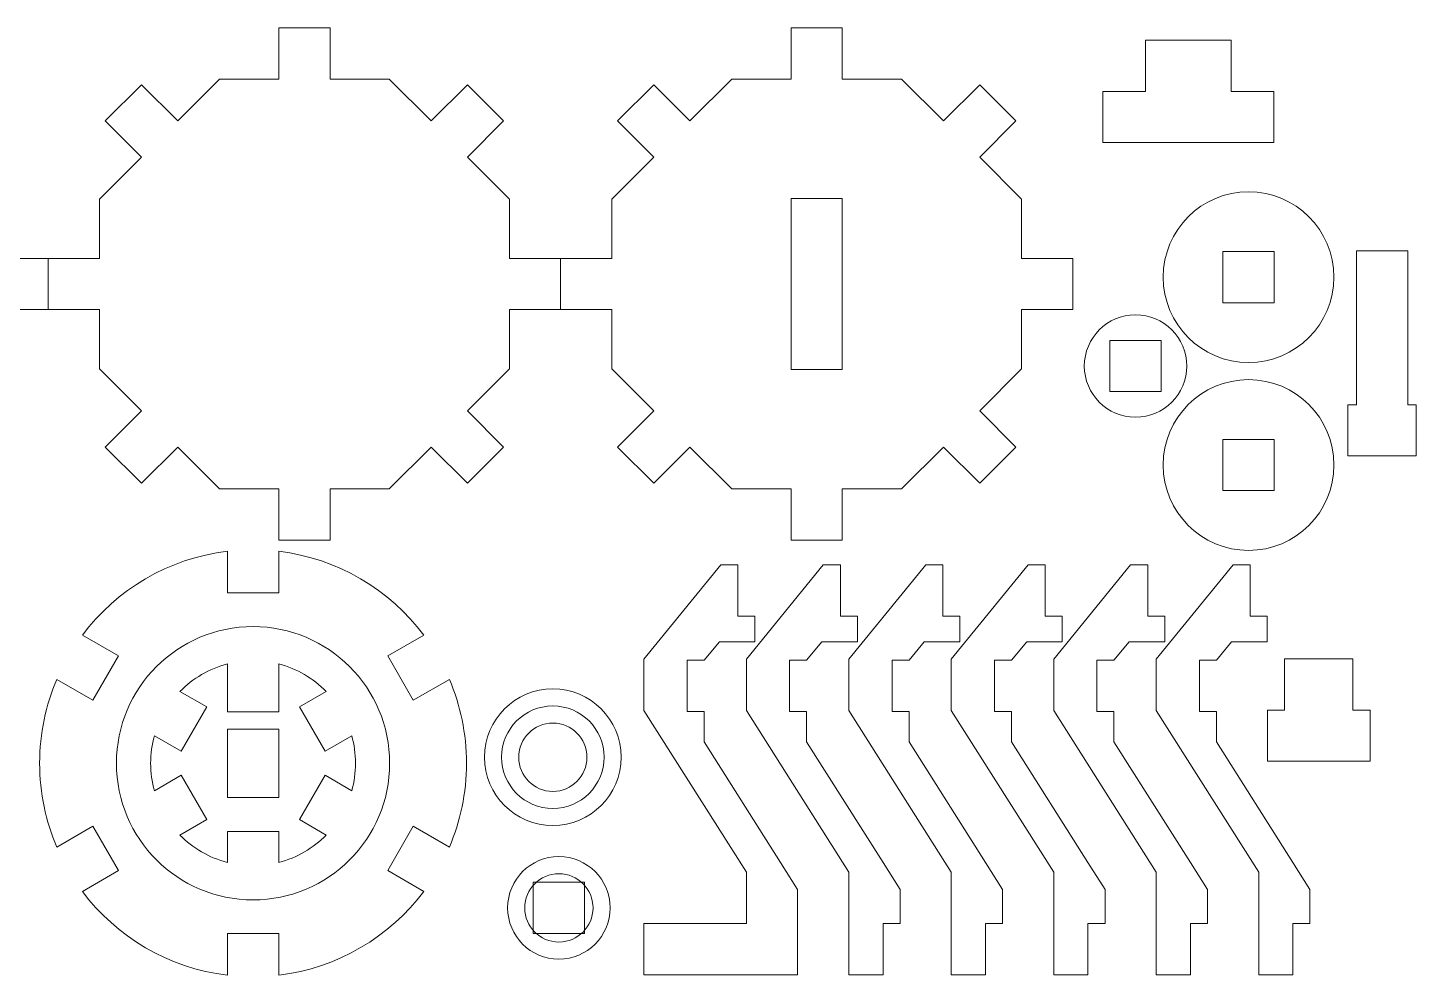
# Model space of a CAD drawing. Header units: millimetres. Extents: x -150 to 144, y -92 to 100.
# Drawn here: x 62.6 to 143.9, y 41.1 to 96.5 of the extents above; entities that cross this region are included whole.
import ezdxf

# ---------------------------------------------------------------- set-up
doc = ezdxf.new("R2010")
doc.units = ezdxf.units.MM
doc.header["$MEASUREMENT"] = 0
doc.layers.add('cut', color=7, linetype='Continuous')
doc.layers.add('cut light', color=7, linetype='Continuous')

msp = doc.modelspace()

# ---------------------------------------------------------------- linework, layer by layer
at = {"layer": 'cut', "lineweight": 0}
for points, knots in [([(69.2568, 88.9443), (69.2568, 88.9443), (67.1355, 91.0656), (67.1355, 91.0656), (67.1355, 91.0656), (67.1355, 91.0656), (69.2568, 93.1869), (69.2568, 93.1869), (69.2568, 93.1869), (69.2568, 93.1869), (71.3781, 91.0656), (71.3781, 91.0656), (71.3781, 91.0656), (71.3781, 91.0656), (73.8322, 93.52), (73.8322, 93.52), (73.8322, 93.52), (73.8322, 93.52), (77.3025, 93.5199), (77.3025, 93.5199), (77.3025, 93.5199), (77.3025, 93.5199), (77.3025, 96.5198), (77.3025, 96.5198), (77.3025, 96.5198), (77.3025, 96.5198), (80.3025, 96.5198), (80.3025, 96.5198), (80.3025, 96.5198), (80.3025, 96.5198), (80.3025, 93.5198), (80.3025, 93.5198), (80.3025, 93.5198), (80.3025, 93.5198), (83.7732, 93.5199), (83.7732, 93.5199)], [0, 0, 0, 0, 0.1, 0.1, 0.1, 0.1, 0.2, 0.2, 0.2, 0.2, 0.3, 0.3, 0.3, 0.3, 0.4, 0.4, 0.4, 0.4, 0.5, 0.5, 0.5, 0.5, 0.6, 0.6, 0.6, 0.6, 0.7, 0.7, 0.7, 0.7, 0.8, 0.8, 0.8, 0.8, 1, 1, 1, 1]), ([(103.8319, 93.5205), (103.8319, 93.5205), (107.3021, 93.5204), (107.3021, 93.5204), (107.3021, 93.5204), (107.3021, 93.5204), (107.3021, 96.5204), (107.3021, 96.5204), (107.3021, 96.5204), (107.3021, 96.5204), (110.3021, 96.5204), (110.3021, 96.5204), (110.3021, 96.5204), (110.3021, 96.5204), (110.3021, 93.5204), (110.3021, 93.5204), (110.3021, 93.5204), (110.3021, 93.5204), (113.7729, 93.5204), (113.7729, 93.5204)], [0, 0, 0, 0, 0.1666667, 0.1666667, 0.1666667, 0.1666667, 0.3333333, 0.3333333, 0.3333333, 0.3333333, 0.5, 0.5, 0.5, 0.5, 0.6666667, 0.6666667, 0.6666667, 0.6666667, 1, 1, 1, 1]), ([(128.0687, 92.7986), (128.0687, 92.7986), (128.0687, 95.7986), (128.0687, 95.7986), (128.0687, 95.7986), (128.0687, 95.7986), (133.0687, 95.7986), (133.0687, 95.7986), (133.0687, 95.7986), (133.0687, 95.7986), (133.0687, 92.7986), (133.0687, 92.7986), (133.0687, 92.7986), (133.0687, 92.7986), (135.5688, 92.7986), (135.5688, 92.7986), (135.5688, 92.7986), (135.5688, 92.7986), (135.5688, 89.7986), (135.5688, 89.7986), (135.5688, 89.7986), (135.5688, 89.7986), (125.5688, 89.7986), (125.5688, 89.7986), (125.5688, 89.7986), (125.5688, 89.7986), (125.5688, 92.7986), (125.5688, 92.7986), (125.5688, 92.7986), (125.5688, 92.7986), (128.0687, 92.7986), (128.0687, 92.7986)], [0, 0, 0, 0, 0.1111111, 0.1111111, 0.1111111, 0.1111111, 0.2222222, 0.2222222, 0.2222222, 0.2222222, 0.3333333, 0.3333333, 0.3333333, 0.3333333, 0.4444444, 0.4444444, 0.4444444, 0.4444444, 0.5555556, 0.5555556, 0.5555556, 0.5555556, 0.6666667, 0.6666667, 0.6666667, 0.6666667, 0.7777778, 0.7777778, 0.7777778, 0.7777778, 1, 1, 1, 1]), ([(86.2271, 91.066), (86.2271, 91.066), (88.3484, 93.1873), (88.3484, 93.1873), (88.3484, 93.1873), (88.3484, 93.1873), (90.4697, 91.066), (90.4697, 91.066), (90.4697, 91.066), (90.4697, 91.066), (88.3484, 88.9447), (88.3484, 88.9447)], [0, 0, 0, 0, 0.25, 0.25, 0.25, 0.25, 0.5, 0.5, 0.5, 0.5, 1, 1, 1, 1]), ([(99.2564, 88.9449), (99.2564, 88.9449), (97.1351, 91.0662), (97.1351, 91.0662), (97.1351, 91.0662), (97.1351, 91.0662), (99.2564, 93.1875), (99.2564, 93.1875), (99.2564, 93.1875), (99.2564, 93.1875), (101.3777, 91.0662), (101.3777, 91.0662)], [0, 0, 0, 0, 0.25, 0.25, 0.25, 0.25, 0.5, 0.5, 0.5, 0.5, 1, 1, 1, 1]), ([(116.2267, 91.0666), (116.2267, 91.0666), (118.348, 93.1879), (118.348, 93.1879), (118.348, 93.1879), (118.348, 93.1879), (120.4693, 91.0666), (120.4693, 91.0666), (120.4693, 91.0666), (120.4693, 91.0666), (118.348, 88.9453), (118.348, 88.9453)], [0, 0, 0, 0, 0.25, 0.25, 0.25, 0.25, 0.5, 0.5, 0.5, 0.5, 1, 1, 1, 1]), ([(60.8031, 86.4899), (60.8031, 86.4899), (60.803, 83.0197), (60.803, 83.0197), (60.803, 83.0197), (60.803, 83.0197), (63.803, 83.0197), (63.803, 83.0197), (63.803, 83.0197), (63.803, 83.0197), (63.803, 80.0197), (63.803, 80.0197), (63.803, 80.0197), (63.803, 80.0197), (60.803, 80.0197), (60.803, 80.0197), (60.803, 80.0197), (60.803, 80.0197), (60.803, 76.5489), (60.803, 76.5489)], [0, 0, 0, 0, 0.1666667, 0.1666667, 0.1666667, 0.1666667, 0.3333333, 0.3333333, 0.3333333, 0.3333333, 0.5, 0.5, 0.5, 0.5, 0.6666667, 0.6666667, 0.6666667, 0.6666667, 1, 1, 1, 1]), ([(83.7732, 69.52), (83.7732, 69.52), (80.3031, 69.5201), (80.3031, 69.5201), (80.3031, 69.5201), (80.3031, 69.5201), (80.3031, 66.5202), (80.3031, 66.5202), (80.3031, 66.5202), (80.3031, 66.5202), (77.3031, 66.5202), (77.3031, 66.5202), (77.3031, 66.5202), (77.3031, 66.5202), (77.3031, 69.5202), (77.3031, 69.5202), (77.3031, 69.5202), (77.3031, 69.5202), (73.8322, 69.5201), (73.8322, 69.5201), (73.8322, 69.5201), (73.8322, 69.5201), (71.3785, 71.974), (71.3785, 71.974), (71.3785, 71.974), (71.3785, 71.974), (69.2572, 69.8527), (69.2572, 69.8527), (69.2572, 69.8527), (69.2572, 69.8527), (67.1359, 71.974), (67.1359, 71.974), (67.1359, 71.974), (67.1359, 71.974), (69.2572, 74.0953), (69.2572, 74.0953), (69.2572, 74.0953), (69.2572, 74.0953), (66.8027, 76.5495), (66.8027, 76.5495), (66.8027, 76.5495), (66.8027, 76.5495), (66.8029, 80.0197), (66.8029, 80.0197), (66.8029, 80.0197), (66.8029, 80.0197), (63.803, 80.0197), (63.803, 80.0197), (63.803, 80.0197), (63.803, 80.0197), (63.803, 83.0197), (63.803, 83.0197), (63.803, 83.0197), (63.803, 83.0197), (66.8029, 83.0197), (66.8029, 83.0197), (66.8029, 83.0197), (66.8029, 83.0197), (66.8028, 86.4905), (66.8028, 86.4905)], [0, 0, 0, 0, 0.0625, 0.0625, 0.0625, 0.0625, 0.125, 0.125, 0.125, 0.125, 0.1875, 0.1875, 0.1875, 0.1875, 0.25, 0.25, 0.25, 0.25, 0.3125, 0.3125, 0.3125, 0.3125, 0.375, 0.375, 0.375, 0.375, 0.4375, 0.4375, 0.4375, 0.4375, 0.5, 0.5, 0.5, 0.5, 0.5625, 0.5625, 0.5625, 0.5625, 0.625, 0.625, 0.625, 0.625, 0.6875, 0.6875, 0.6875, 0.6875, 0.75, 0.75, 0.75, 0.75, 0.8125, 0.8125, 0.8125, 0.8125, 0.875, 0.875, 0.875, 0.875, 1, 1, 1, 1]), ([(90.8027, 86.4905), (90.8027, 86.4905), (90.8026, 83.0203), (90.8026, 83.0203), (90.8026, 83.0203), (90.8026, 83.0203), (93.8026, 83.0203), (93.8026, 83.0203), (93.8026, 83.0203), (93.8026, 83.0203), (93.8026, 80.0203), (93.8026, 80.0203), (93.8026, 80.0203), (93.8026, 80.0203), (90.8026, 80.0203), (90.8026, 80.0203), (90.8026, 80.0203), (90.8026, 80.0203), (90.8026, 76.5495), (90.8026, 76.5495)], [0, 0, 0, 0, 0.1666667, 0.1666667, 0.1666667, 0.1666667, 0.3333333, 0.3333333, 0.3333333, 0.3333333, 0.5, 0.5, 0.5, 0.5, 0.6666667, 0.6666667, 0.6666667, 0.6666667, 1, 1, 1, 1]), ([(101.3781, 71.9746), (101.3781, 71.9746), (99.2568, 69.8533), (99.2568, 69.8533), (99.2568, 69.8533), (99.2568, 69.8533), (97.1355, 71.9746), (97.1355, 71.9746), (97.1355, 71.9746), (97.1355, 71.9746), (99.2568, 74.0959), (99.2568, 74.0959), (99.2568, 74.0959), (99.2568, 74.0959), (96.8024, 76.55), (96.8024, 76.55), (96.8024, 76.55), (96.8024, 76.55), (96.8025, 80.0203), (96.8025, 80.0203), (96.8025, 80.0203), (96.8025, 80.0203), (93.8026, 80.0203), (93.8026, 80.0203), (93.8026, 80.0203), (93.8026, 80.0203), (93.8026, 83.0203), (93.8026, 83.0203), (93.8026, 83.0203), (93.8026, 83.0203), (96.8026, 83.0203), (96.8026, 83.0203), (96.8026, 83.0203), (96.8026, 83.0203), (96.8025, 86.491), (96.8025, 86.491)], [0, 0, 0, 0, 0.1, 0.1, 0.1, 0.1, 0.2, 0.2, 0.2, 0.2, 0.3, 0.3, 0.3, 0.3, 0.4, 0.4, 0.4, 0.4, 0.5, 0.5, 0.5, 0.5, 0.6, 0.6, 0.6, 0.6, 0.7, 0.7, 0.7, 0.7, 0.8, 0.8, 0.8, 0.8, 1, 1, 1, 1]), ([(120.8024, 86.491), (120.8024, 86.491), (120.8023, 83.0209), (120.8023, 83.0209), (120.8023, 83.0209), (120.8023, 83.0209), (123.8022, 83.0209), (123.8022, 83.0209), (123.8022, 83.0209), (123.8022, 83.0209), (123.8022, 80.0209), (123.8022, 80.0209), (123.8022, 80.0209), (123.8022, 80.0209), (120.8022, 80.0209), (120.8022, 80.0209), (120.8022, 80.0209), (120.8022, 80.0209), (120.8023, 76.55), (120.8023, 76.55), (120.8023, 76.55), (120.8023, 76.55), (118.3484, 74.0963), (118.3484, 74.0963), (118.3484, 74.0963), (118.3484, 74.0963), (120.4697, 71.975), (120.4697, 71.975), (120.4697, 71.975), (120.4697, 71.975), (118.3484, 69.8537), (118.3484, 69.8537), (118.3484, 69.8537), (118.3484, 69.8537), (116.2271, 71.975), (116.2271, 71.975), (116.2271, 71.975), (116.2271, 71.975), (113.7729, 69.5205), (113.7729, 69.5205), (113.7729, 69.5205), (113.7729, 69.5205), (110.3027, 69.5207), (110.3027, 69.5207), (110.3027, 69.5207), (110.3027, 69.5207), (110.3027, 66.5208), (110.3027, 66.5208), (110.3027, 66.5208), (110.3027, 66.5208), (107.3027, 66.5208), (107.3027, 66.5208), (107.3027, 66.5208), (107.3027, 66.5208), (107.3027, 69.5207), (107.3027, 69.5207), (107.3027, 69.5207), (107.3027, 69.5207), (103.8319, 69.5206), (103.8319, 69.5206)], [0, 0, 0, 0, 0.0625, 0.0625, 0.0625, 0.0625, 0.125, 0.125, 0.125, 0.125, 0.1875, 0.1875, 0.1875, 0.1875, 0.25, 0.25, 0.25, 0.25, 0.3125, 0.3125, 0.3125, 0.3125, 0.375, 0.375, 0.375, 0.375, 0.4375, 0.4375, 0.4375, 0.4375, 0.5, 0.5, 0.5, 0.5, 0.5625, 0.5625, 0.5625, 0.5625, 0.625, 0.625, 0.625, 0.625, 0.6875, 0.6875, 0.6875, 0.6875, 0.75, 0.75, 0.75, 0.75, 0.8125, 0.8125, 0.8125, 0.8125, 0.875, 0.875, 0.875, 0.875, 1, 1, 1, 1]), ([(107.3024, 76.5206), (107.3024, 76.5206), (107.3024, 86.5206), (107.3024, 86.5206), (107.3024, 86.5206), (107.3024, 86.5206), (110.3024, 86.5206), (110.3024, 86.5206), (110.3024, 86.5206), (110.3024, 86.5206), (110.3024, 76.5206), (110.3024, 76.5206), (110.3024, 76.5206), (110.3024, 76.5206), (107.3024, 76.5206), (107.3024, 76.5206)], [0, 0, 0, 0, 0.2, 0.2, 0.2, 0.2, 0.4, 0.4, 0.4, 0.4, 0.6, 0.6, 0.6, 0.6, 1, 1, 1, 1]), ([(134.0966, 86.9236), (136.858, 86.9236), (139.0966, 84.685), (139.0966, 81.9236), (139.0966, 81.9236), (139.0966, 79.1622), (136.858, 76.9236), (134.0966, 76.9236), (134.0966, 76.9236), (131.3352, 76.9236), (129.0966, 79.1622), (129.0966, 81.9236), (129.0966, 81.9236), (129.0966, 84.685), (131.3352, 86.9236), (134.0966, 86.9236)], [0, 0, 0, 0, 0.2, 0.2, 0.2, 0.2, 0.4, 0.4, 0.4, 0.4, 0.6, 0.6, 0.6, 0.6, 1, 1, 1, 1]), ([(132.5966, 83.4236), (132.5966, 83.4236), (135.5966, 83.4236), (135.5966, 83.4236), (135.5966, 83.4236), (135.5966, 83.4236), (135.5966, 80.4236), (135.5966, 80.4236), (135.5966, 80.4236), (135.5966, 80.4236), (132.5966, 80.4236), (132.5966, 80.4236), (132.5966, 80.4236), (132.5966, 80.4236), (132.5966, 83.4236), (132.5966, 83.4236)], [0, 0, 0, 0, 0.2, 0.2, 0.2, 0.2, 0.4, 0.4, 0.4, 0.4, 0.6, 0.6, 0.6, 0.6, 1, 1, 1, 1]), ([(139.9157, 74.4527), (139.9157, 74.4527), (140.4156, 74.4527), (140.4156, 74.4527), (140.4156, 74.4527), (140.4156, 74.4527), (140.4156, 83.4527), (140.4156, 83.4527), (140.4156, 83.4527), (140.4156, 83.4527), (143.4156, 83.4527), (143.4156, 83.4527), (143.4156, 83.4527), (143.4156, 83.4527), (143.4156, 74.4527), (143.4156, 74.4527), (143.4156, 74.4527), (143.4156, 74.4527), (143.9157, 74.4527), (143.9157, 74.4527), (143.9157, 74.4527), (143.9157, 74.4527), (143.9157, 71.4527), (143.9157, 71.4527), (143.9157, 71.4527), (143.9157, 71.4527), (139.9157, 71.4527), (139.9157, 71.4527), (139.9157, 71.4527), (139.9157, 71.4527), (139.9157, 74.4527), (139.9157, 74.4527)], [0, 0, 0, 0, 0.1111111, 0.1111111, 0.1111111, 0.1111111, 0.2222222, 0.2222222, 0.2222222, 0.2222222, 0.3333333, 0.3333333, 0.3333333, 0.3333333, 0.4444444, 0.4444444, 0.4444444, 0.4444444, 0.5555556, 0.5555556, 0.5555556, 0.5555556, 0.6666667, 0.6666667, 0.6666667, 0.6666667, 0.7777778, 0.7777778, 0.7777778, 0.7777778, 1, 1, 1, 1]), ([(127.4766, 79.7194), (129.1334, 79.7194), (130.4766, 78.3762), (130.4766, 76.7194), (130.4766, 76.7194), (130.4766, 75.0626), (129.1334, 73.7194), (127.4766, 73.7194), (127.4766, 73.7194), (125.8198, 73.7194), (124.4766, 75.0626), (124.4766, 76.7194), (124.4766, 76.7194), (124.4766, 78.3762), (125.8198, 79.7194), (127.4766, 79.7194)], [0, 0, 0, 0, 0.2, 0.2, 0.2, 0.2, 0.4, 0.4, 0.4, 0.4, 0.6, 0.6, 0.6, 0.6, 1, 1, 1, 1]), ([(125.9766, 78.2194), (125.9766, 78.2194), (128.9766, 78.2194), (128.9766, 78.2194), (128.9766, 78.2194), (128.9766, 78.2194), (128.9766, 75.2194), (128.9766, 75.2194), (128.9766, 75.2194), (128.9766, 75.2194), (125.9766, 75.2194), (125.9766, 75.2194), (125.9766, 75.2194), (125.9766, 75.2194), (125.9766, 78.2194), (125.9766, 78.2194)], [0, 0, 0, 0, 0.2, 0.2, 0.2, 0.2, 0.4, 0.4, 0.4, 0.4, 0.6, 0.6, 0.6, 0.6, 1, 1, 1, 1]), ([(134.0966, 75.9236), (136.858, 75.9236), (139.0966, 73.685), (139.0966, 70.9236), (139.0966, 70.9236), (139.0966, 68.1622), (136.858, 65.9236), (134.0966, 65.9236), (134.0966, 65.9236), (131.3352, 65.9236), (129.0966, 68.1622), (129.0966, 70.9236), (129.0966, 70.9236), (129.0966, 73.685), (131.3352, 75.9236), (134.0966, 75.9236)], [0, 0, 0, 0, 0.2, 0.2, 0.2, 0.2, 0.4, 0.4, 0.4, 0.4, 0.6, 0.6, 0.6, 0.6, 1, 1, 1, 1]), ([(88.3488, 74.0957), (88.3488, 74.0957), (90.4701, 71.9744), (90.4701, 71.9744), (90.4701, 71.9744), (90.4701, 71.9744), (88.3488, 69.8531), (88.3488, 69.8531), (88.3488, 69.8531), (88.3488, 69.8531), (86.2275, 71.9744), (86.2275, 71.9744)], [0, 0, 0, 0, 0.25, 0.25, 0.25, 0.25, 0.5, 0.5, 0.5, 0.5, 1, 1, 1, 1]), ([(132.5966, 72.4236), (132.5966, 72.4236), (135.5966, 72.4236), (135.5966, 72.4236), (135.5966, 72.4236), (135.5966, 72.4236), (135.5966, 69.4236), (135.5966, 69.4236), (135.5966, 69.4236), (135.5966, 69.4236), (132.5966, 69.4236), (132.5966, 69.4236), (132.5966, 69.4236), (132.5966, 69.4236), (132.5966, 72.4236), (132.5966, 72.4236)], [0, 0, 0, 0, 0.2, 0.2, 0.2, 0.2, 0.4, 0.4, 0.4, 0.4, 0.6, 0.6, 0.6, 0.6, 1, 1, 1, 1]), ([(77.2934, 65.8747), (80.7615, 65.4599), (83.7934, 63.6252), (85.7906, 60.9685), (85.7906, 60.9685), (85.7906, 60.9685), (83.6776, 59.7486), (83.6776, 59.7486), (83.6776, 59.7486), (83.6776, 59.7486), (85.1776, 57.1505), (85.1776, 57.1505), (85.1776, 57.1505), (85.1776, 57.1505), (87.2925, 58.3715), (87.2925, 58.3715), (87.2925, 58.3715), (87.9362, 56.8649), (88.2934, 55.2066), (88.2934, 53.4646), (88.2934, 53.4646), (88.2934, 51.7226), (87.9363, 50.0642), (87.2925, 48.5577), (87.2925, 48.5577), (87.2925, 48.5577), (85.1776, 49.7787), (85.1776, 49.7787), (85.1776, 49.7787), (85.1776, 49.7787), (83.6776, 47.1806), (83.6776, 47.1806), (83.6776, 47.1806), (83.6776, 47.1806), (85.7906, 45.9607), (85.7906, 45.9607), (85.7906, 45.9607), (83.7931, 43.3041), (80.7615, 41.4693), (77.2934, 41.0545), (77.2934, 41.0545), (77.2934, 41.0545), (77.2934, 43.4946), (77.2934, 43.4946), (77.2934, 43.4946), (77.2934, 43.4946), (74.2934, 43.4946), (74.2934, 43.4946), (74.2934, 43.4946), (74.2934, 43.4946), (74.2934, 41.0537), (74.2934, 41.0537), (74.2934, 41.0537), (70.8252, 41.4685), (67.7934, 43.3037), (65.796, 45.9606), (65.796, 45.9606), (65.796, 45.9606), (67.9092, 47.1806), (67.9092, 47.1806), (67.9092, 47.1806), (67.9092, 47.1806), (66.4092, 49.7787), (66.4092, 49.7787), (66.4092, 49.7787), (66.4092, 49.7787), (64.2939, 48.5575), (64.2939, 48.5575), (64.2939, 48.5575), (63.6501, 50.0642), (63.2934, 51.7226), (63.2934, 53.4646), (63.2934, 53.4646), (63.2934, 55.2066), (63.6505, 56.865), (64.2943, 58.3715), (64.2943, 58.3715), (64.2943, 58.3715), (66.4092, 57.1505), (66.4092, 57.1505), (66.4092, 57.1505), (66.4092, 57.1505), (67.9092, 59.7486), (67.9092, 59.7486), (67.9092, 59.7486), (67.9092, 59.7486), (65.7962, 60.9685), (65.7962, 60.9685), (65.7962, 60.9685), (67.7937, 63.6251), (70.8253, 65.4599), (74.2934, 65.8747), (74.2934, 65.8747), (74.2934, 65.8747), (74.2934, 63.4346), (74.2934, 63.4346), (74.2934, 63.4346), (74.2934, 63.4346), (77.2934, 63.4346), (77.2934, 63.4346), (77.2934, 63.4346), (77.2934, 63.4346), (77.2934, 65.8747), (77.2934, 65.8747)], [0, 0, 0, 0, 0.037037, 0.037037, 0.037037, 0.037037, 0.0740741, 0.0740741, 0.0740741, 0.0740741, 0.1111111, 0.1111111, 0.1111111, 0.1111111, 0.1481481, 0.1481481, 0.1481481, 0.1481481, 0.1851852, 0.1851852, 0.1851852, 0.1851852, 0.2222222, 0.2222222, 0.2222222, 0.2222222, 0.2592593, 0.2592593, 0.2592593, 0.2592593, 0.2962963, 0.2962963, 0.2962963, 0.2962963, 0.3333333, 0.3333333, 0.3333333, 0.3333333, 0.3703704, 0.3703704, 0.3703704, 0.3703704, 0.4074074, 0.4074074, 0.4074074, 0.4074074, 0.4444444, 0.4444444, 0.4444444, 0.4444444, 0.4814815, 0.4814815, 0.4814815, 0.4814815, 0.5185185, 0.5185185, 0.5185185, 0.5185185, 0.5555556, 0.5555556, 0.5555556, 0.5555556, 0.5925926, 0.5925926, 0.5925926, 0.5925926, 0.6296296, 0.6296296, 0.6296296, 0.6296296, 0.6666667, 0.6666667, 0.6666667, 0.6666667, 0.7037037, 0.7037037, 0.7037037, 0.7037037, 0.7407407, 0.7407407, 0.7407407, 0.7407407, 0.7777778, 0.7777778, 0.7777778, 0.7777778, 0.8148148, 0.8148148, 0.8148148, 0.8148148, 0.8518519, 0.8518519, 0.8518519, 0.8518519, 0.8888889, 0.8888889, 0.8888889, 0.8888889, 0.9259259, 0.9259259, 0.9259259, 0.9259259, 1, 1, 1, 1]), ([(98.6883, 44.0811), (98.6883, 44.0811), (104.6883, 44.0811), (104.6883, 44.0811), (104.6883, 44.0811), (104.6883, 44.0811), (104.6883, 47.0811), (104.6883, 47.0811), (104.6883, 47.0811), (104.6883, 47.0811), (98.6883, 56.5548), (98.6883, 56.5548), (98.6883, 56.5548), (98.6883, 56.5548), (98.6883, 59.5548), (98.6883, 59.5548), (98.6883, 59.5548), (98.6883, 59.5548), (103.1883, 65.0811), (103.1883, 65.0811), (103.1883, 65.0811), (103.1883, 65.0811), (104.1883, 65.0811), (104.1883, 65.0811), (104.1883, 65.0811), (104.1883, 65.0811), (104.1883, 63.0811), (104.1883, 63.0811), (104.1883, 63.0811), (104.1883, 63.0811), (104.1883, 62.0811), (104.1883, 62.0811), (104.1883, 62.0811), (104.1883, 62.0811), (105.1883, 62.0811), (105.1883, 62.0811), (105.1883, 62.0811), (105.1883, 62.0811), (105.1883, 60.5811), (105.1883, 60.5811), (105.1883, 60.5811), (105.1883, 60.5811), (103.1032, 60.5811), (103.1032, 60.5811), (103.1032, 60.5811), (103.1032, 60.5811), (102.214, 59.4892), (102.214, 59.4892), (102.214, 59.4892), (102.214, 59.4892), (101.2141, 59.4892), (101.2141, 59.4892), (101.2141, 59.4892), (101.2141, 59.4892), (101.214, 59.4891), (101.214, 59.4891), (101.214, 59.4891), (101.214, 59.4891), (101.214, 56.4892), (101.214, 56.4892), (101.214, 56.4892), (101.214, 56.4892), (102.214, 56.4892), (102.214, 56.4892), (102.214, 56.4892), (102.214, 56.4892), (102.214, 54.7259), (102.214, 54.7259), (102.214, 54.7259), (102.214, 54.7259), (106.6883, 47.6612), (106.6883, 47.6612), (106.6883, 47.6612), (106.6883, 47.6612), (107.6883, 46.0811), (107.6883, 46.0811), (107.6883, 46.0811), (107.6883, 46.0811), (107.6883, 44.0811), (107.6883, 44.0811), (107.6883, 44.0811), (107.6883, 44.0811), (107.6883, 44.0811), (107.6883, 44.0811), (107.6883, 44.0811), (107.6883, 44.0811), (107.6883, 41.0811), (107.6883, 41.0811), (107.6883, 41.0811), (107.6883, 41.0811), (104.6883, 41.0811), (104.6883, 41.0811), (104.6883, 41.0811), (104.6883, 41.0811), (98.6883, 41.0811), (98.6883, 41.0811), (98.6883, 41.0811), (98.6883, 41.0811), (98.6883, 44.0811), (98.6883, 44.0811)], [0, 0, 0, 0, 0.0384615, 0.0384615, 0.0384615, 0.0384615, 0.0769231, 0.0769231, 0.0769231, 0.0769231, 0.1153846, 0.1153846, 0.1153846, 0.1153846, 0.1538462, 0.1538462, 0.1538462, 0.1538462, 0.1923077, 0.1923077, 0.1923077, 0.1923077, 0.2307692, 0.2307692, 0.2307692, 0.2307692, 0.2692308, 0.2692308, 0.2692308, 0.2692308, 0.3076923, 0.3076923, 0.3076923, 0.3076923, 0.3461538, 0.3461538, 0.3461538, 0.3461538, 0.3846154, 0.3846154, 0.3846154, 0.3846154, 0.4230769, 0.4230769, 0.4230769, 0.4230769, 0.4615385, 0.4615385, 0.4615385, 0.4615385, 0.5, 0.5, 0.5, 0.5, 0.5384615, 0.5384615, 0.5384615, 0.5384615, 0.5769231, 0.5769231, 0.5769231, 0.5769231, 0.6153846, 0.6153846, 0.6153846, 0.6153846, 0.6538462, 0.6538462, 0.6538462, 0.6538462, 0.6923077, 0.6923077, 0.6923077, 0.6923077, 0.7307692, 0.7307692, 0.7307692, 0.7307692, 0.7692308, 0.7692308, 0.7692308, 0.7692308, 0.8076923, 0.8076923, 0.8076923, 0.8076923, 0.8461538, 0.8461538, 0.8461538, 0.8461538, 0.8846154, 0.8846154, 0.8846154, 0.8846154, 0.9230769, 0.9230769, 0.9230769, 0.9230769, 1, 1, 1, 1]), ([(107.214, 59.4891), (107.214, 59.4891), (107.214, 56.4892), (107.214, 56.4892), (107.214, 56.4892), (107.214, 56.4892), (108.214, 56.4892), (108.214, 56.4892), (108.214, 56.4892), (108.214, 56.4892), (108.214, 54.7259), (108.214, 54.7259), (108.214, 54.7259), (108.214, 54.7259), (112.6883, 47.6612), (112.6883, 47.6612), (112.6883, 47.6612), (112.6883, 47.6612), (113.6883, 46.0811), (113.6883, 46.0811), (113.6883, 46.0811), (113.6883, 46.0811), (113.6883, 44.0811), (113.6883, 44.0811), (113.6883, 44.0811), (113.6883, 44.0811), (112.6883, 44.0811), (112.6883, 44.0811), (112.6883, 44.0811), (112.6883, 44.0811), (112.6883, 43.0811), (112.6883, 43.0811), (112.6883, 43.0811), (112.6883, 43.0811), (112.6883, 41.0811), (112.6883, 41.0811), (112.6883, 41.0811), (112.6883, 41.0811), (110.6883, 41.0811), (110.6883, 41.0811), (110.6883, 41.0811), (110.6883, 41.0811), (110.6883, 47.0811), (110.6883, 47.0811), (110.6883, 47.0811), (110.6883, 47.0811), (104.6883, 56.5548), (104.6883, 56.5548), (104.6883, 56.5548), (104.6883, 56.5548), (104.6883, 59.5548), (104.6883, 59.5548), (104.6883, 59.5548), (104.6883, 59.5548), (109.1883, 65.0811), (109.1883, 65.0811), (109.1883, 65.0811), (109.1883, 65.0811), (110.1883, 65.0811), (110.1883, 65.0811), (110.1883, 65.0811), (110.1883, 65.0811), (110.1883, 63.0811), (110.1883, 63.0811), (110.1883, 63.0811), (110.1883, 63.0811), (110.1883, 62.0811), (110.1883, 62.0811), (110.1883, 62.0811), (110.1883, 62.0811), (111.1883, 62.0811), (111.1883, 62.0811), (111.1883, 62.0811), (111.1883, 62.0811), (111.1883, 60.5811), (111.1883, 60.5811), (111.1883, 60.5811), (111.1883, 60.5811), (109.1032, 60.5811), (109.1032, 60.5811), (109.1032, 60.5811), (109.1032, 60.5811), (108.214, 59.4892), (108.214, 59.4892), (108.214, 59.4892), (108.214, 59.4892), (107.2141, 59.4892), (107.2141, 59.4892), (107.2141, 59.4892), (107.2141, 59.4892), (107.214, 59.4891), (107.214, 59.4891)], [0, 0, 0, 0, 0.0416667, 0.0416667, 0.0416667, 0.0416667, 0.0833333, 0.0833333, 0.0833333, 0.0833333, 0.125, 0.125, 0.125, 0.125, 0.1666667, 0.1666667, 0.1666667, 0.1666667, 0.2083333, 0.2083333, 0.2083333, 0.2083333, 0.25, 0.25, 0.25, 0.25, 0.2916667, 0.2916667, 0.2916667, 0.2916667, 0.3333333, 0.3333333, 0.3333333, 0.3333333, 0.375, 0.375, 0.375, 0.375, 0.4166667, 0.4166667, 0.4166667, 0.4166667, 0.4583333, 0.4583333, 0.4583333, 0.4583333, 0.5, 0.5, 0.5, 0.5, 0.5416667, 0.5416667, 0.5416667, 0.5416667, 0.5833333, 0.5833333, 0.5833333, 0.5833333, 0.625, 0.625, 0.625, 0.625, 0.6666667, 0.6666667, 0.6666667, 0.6666667, 0.7083333, 0.7083333, 0.7083333, 0.7083333, 0.75, 0.75, 0.75, 0.75, 0.7916667, 0.7916667, 0.7916667, 0.7916667, 0.8333333, 0.8333333, 0.8333333, 0.8333333, 0.875, 0.875, 0.875, 0.875, 0.9166667, 0.9166667, 0.9166667, 0.9166667, 1, 1, 1, 1]), ([(113.214, 59.4891), (113.214, 59.4891), (113.214, 56.4892), (113.214, 56.4892), (113.214, 56.4892), (113.214, 56.4892), (114.214, 56.4892), (114.214, 56.4892), (114.214, 56.4892), (114.214, 56.4892), (114.214, 54.7259), (114.214, 54.7259), (114.214, 54.7259), (114.214, 54.7259), (118.6883, 47.6612), (118.6883, 47.6612), (118.6883, 47.6612), (118.6883, 47.6612), (119.6883, 46.0811), (119.6883, 46.0811), (119.6883, 46.0811), (119.6883, 46.0811), (119.6883, 44.0811), (119.6883, 44.0811), (119.6883, 44.0811), (119.6883, 44.0811), (118.6883, 44.0811), (118.6883, 44.0811), (118.6883, 44.0811), (118.6883, 44.0811), (118.6883, 43.0811), (118.6883, 43.0811), (118.6883, 43.0811), (118.6883, 43.0811), (118.6883, 41.0811), (118.6883, 41.0811), (118.6883, 41.0811), (118.6883, 41.0811), (116.6883, 41.0811), (116.6883, 41.0811), (116.6883, 41.0811), (116.6883, 41.0811), (116.6883, 47.0811), (116.6883, 47.0811), (116.6883, 47.0811), (116.6883, 47.0811), (110.6883, 56.5548), (110.6883, 56.5548), (110.6883, 56.5548), (110.6883, 56.5548), (110.6883, 59.5548), (110.6883, 59.5548), (110.6883, 59.5548), (110.6883, 59.5548), (115.1883, 65.0811), (115.1883, 65.0811), (115.1883, 65.0811), (115.1883, 65.0811), (116.1883, 65.0811), (116.1883, 65.0811), (116.1883, 65.0811), (116.1883, 65.0811), (116.1883, 63.0811), (116.1883, 63.0811), (116.1883, 63.0811), (116.1883, 63.0811), (116.1883, 62.0811), (116.1883, 62.0811), (116.1883, 62.0811), (116.1883, 62.0811), (117.1883, 62.0811), (117.1883, 62.0811), (117.1883, 62.0811), (117.1883, 62.0811), (117.1883, 60.5811), (117.1883, 60.5811), (117.1883, 60.5811), (117.1883, 60.5811), (115.1032, 60.5811), (115.1032, 60.5811), (115.1032, 60.5811), (115.1032, 60.5811), (114.214, 59.4892), (114.214, 59.4892), (114.214, 59.4892), (114.214, 59.4892), (113.2141, 59.4892), (113.2141, 59.4892), (113.2141, 59.4892), (113.2141, 59.4892), (113.214, 59.4891), (113.214, 59.4891)], [0, 0, 0, 0, 0.0416667, 0.0416667, 0.0416667, 0.0416667, 0.0833333, 0.0833333, 0.0833333, 0.0833333, 0.125, 0.125, 0.125, 0.125, 0.1666667, 0.1666667, 0.1666667, 0.1666667, 0.2083333, 0.2083333, 0.2083333, 0.2083333, 0.25, 0.25, 0.25, 0.25, 0.2916667, 0.2916667, 0.2916667, 0.2916667, 0.3333333, 0.3333333, 0.3333333, 0.3333333, 0.375, 0.375, 0.375, 0.375, 0.4166667, 0.4166667, 0.4166667, 0.4166667, 0.4583333, 0.4583333, 0.4583333, 0.4583333, 0.5, 0.5, 0.5, 0.5, 0.5416667, 0.5416667, 0.5416667, 0.5416667, 0.5833333, 0.5833333, 0.5833333, 0.5833333, 0.625, 0.625, 0.625, 0.625, 0.6666667, 0.6666667, 0.6666667, 0.6666667, 0.7083333, 0.7083333, 0.7083333, 0.7083333, 0.75, 0.75, 0.75, 0.75, 0.7916667, 0.7916667, 0.7916667, 0.7916667, 0.8333333, 0.8333333, 0.8333333, 0.8333333, 0.875, 0.875, 0.875, 0.875, 0.9166667, 0.9166667, 0.9166667, 0.9166667, 1, 1, 1, 1]), ([(119.214, 59.4891), (119.214, 59.4891), (119.214, 56.4892), (119.214, 56.4892), (119.214, 56.4892), (119.214, 56.4892), (120.214, 56.4892), (120.214, 56.4892), (120.214, 56.4892), (120.214, 56.4892), (120.214, 54.7259), (120.214, 54.7259), (120.214, 54.7259), (120.214, 54.7259), (124.6883, 47.6612), (124.6883, 47.6612), (124.6883, 47.6612), (124.6883, 47.6612), (125.6883, 46.0811), (125.6883, 46.0811), (125.6883, 46.0811), (125.6883, 46.0811), (125.6883, 44.0811), (125.6883, 44.0811), (125.6883, 44.0811), (125.6883, 44.0811), (124.6883, 44.0811), (124.6883, 44.0811), (124.6883, 44.0811), (124.6883, 44.0811), (124.6883, 43.0811), (124.6883, 43.0811), (124.6883, 43.0811), (124.6883, 43.0811), (124.6883, 41.0811), (124.6883, 41.0811), (124.6883, 41.0811), (124.6883, 41.0811), (122.6883, 41.0811), (122.6883, 41.0811), (122.6883, 41.0811), (122.6883, 41.0811), (122.6883, 47.0811), (122.6883, 47.0811), (122.6883, 47.0811), (122.6883, 47.0811), (116.6883, 56.5548), (116.6883, 56.5548), (116.6883, 56.5548), (116.6883, 56.5548), (116.6883, 59.5548), (116.6883, 59.5548), (116.6883, 59.5548), (116.6883, 59.5548), (121.1883, 65.0811), (121.1883, 65.0811), (121.1883, 65.0811), (121.1883, 65.0811), (122.1883, 65.0811), (122.1883, 65.0811), (122.1883, 65.0811), (122.1883, 65.0811), (122.1883, 63.0811), (122.1883, 63.0811), (122.1883, 63.0811), (122.1883, 63.0811), (122.1883, 62.0811), (122.1883, 62.0811), (122.1883, 62.0811), (122.1883, 62.0811), (123.1883, 62.0811), (123.1883, 62.0811), (123.1883, 62.0811), (123.1883, 62.0811), (123.1883, 60.5811), (123.1883, 60.5811), (123.1883, 60.5811), (123.1883, 60.5811), (121.1032, 60.5811), (121.1032, 60.5811), (121.1032, 60.5811), (121.1032, 60.5811), (120.214, 59.4892), (120.214, 59.4892), (120.214, 59.4892), (120.214, 59.4892), (119.2141, 59.4892), (119.2141, 59.4892), (119.2141, 59.4892), (119.2141, 59.4892), (119.214, 59.4891), (119.214, 59.4891)], [0, 0, 0, 0, 0.0416667, 0.0416667, 0.0416667, 0.0416667, 0.0833333, 0.0833333, 0.0833333, 0.0833333, 0.125, 0.125, 0.125, 0.125, 0.1666667, 0.1666667, 0.1666667, 0.1666667, 0.2083333, 0.2083333, 0.2083333, 0.2083333, 0.25, 0.25, 0.25, 0.25, 0.2916667, 0.2916667, 0.2916667, 0.2916667, 0.3333333, 0.3333333, 0.3333333, 0.3333333, 0.375, 0.375, 0.375, 0.375, 0.4166667, 0.4166667, 0.4166667, 0.4166667, 0.4583333, 0.4583333, 0.4583333, 0.4583333, 0.5, 0.5, 0.5, 0.5, 0.5416667, 0.5416667, 0.5416667, 0.5416667, 0.5833333, 0.5833333, 0.5833333, 0.5833333, 0.625, 0.625, 0.625, 0.625, 0.6666667, 0.6666667, 0.6666667, 0.6666667, 0.7083333, 0.7083333, 0.7083333, 0.7083333, 0.75, 0.75, 0.75, 0.75, 0.7916667, 0.7916667, 0.7916667, 0.7916667, 0.8333333, 0.8333333, 0.8333333, 0.8333333, 0.875, 0.875, 0.875, 0.875, 0.9166667, 0.9166667, 0.9166667, 0.9166667, 1, 1, 1, 1]), ([(125.214, 59.4891), (125.214, 59.4891), (125.214, 56.4892), (125.214, 56.4892), (125.214, 56.4892), (125.214, 56.4892), (126.214, 56.4892), (126.214, 56.4892), (126.214, 56.4892), (126.214, 56.4892), (126.214, 54.7259), (126.214, 54.7259), (126.214, 54.7259), (126.214, 54.7259), (130.6883, 47.6612), (130.6883, 47.6612), (130.6883, 47.6612), (130.6883, 47.6612), (131.6883, 46.0811), (131.6883, 46.0811), (131.6883, 46.0811), (131.6883, 46.0811), (131.6883, 44.0811), (131.6883, 44.0811), (131.6883, 44.0811), (131.6883, 44.0811), (130.6883, 44.0811), (130.6883, 44.0811), (130.6883, 44.0811), (130.6883, 44.0811), (130.6883, 43.0811), (130.6883, 43.0811), (130.6883, 43.0811), (130.6883, 43.0811), (130.6883, 41.0811), (130.6883, 41.0811), (130.6883, 41.0811), (130.6883, 41.0811), (128.6883, 41.0811), (128.6883, 41.0811), (128.6883, 41.0811), (128.6883, 41.0811), (128.6883, 47.0811), (128.6883, 47.0811), (128.6883, 47.0811), (128.6883, 47.0811), (122.6883, 56.5548), (122.6883, 56.5548), (122.6883, 56.5548), (122.6883, 56.5548), (122.6883, 59.5548), (122.6883, 59.5548), (122.6883, 59.5548), (122.6883, 59.5548), (127.1883, 65.0811), (127.1883, 65.0811), (127.1883, 65.0811), (127.1883, 65.0811), (128.1883, 65.0811), (128.1883, 65.0811), (128.1883, 65.0811), (128.1883, 65.0811), (128.1883, 63.0811), (128.1883, 63.0811), (128.1883, 63.0811), (128.1883, 63.0811), (128.1883, 62.0811), (128.1883, 62.0811), (128.1883, 62.0811), (128.1883, 62.0811), (129.1883, 62.0811), (129.1883, 62.0811), (129.1883, 62.0811), (129.1883, 62.0811), (129.1883, 60.5811), (129.1883, 60.5811), (129.1883, 60.5811), (129.1883, 60.5811), (127.1032, 60.5811), (127.1032, 60.5811), (127.1032, 60.5811), (127.1032, 60.5811), (126.214, 59.4892), (126.214, 59.4892), (126.214, 59.4892), (126.214, 59.4892), (125.2141, 59.4892), (125.2141, 59.4892), (125.2141, 59.4892), (125.2141, 59.4892), (125.214, 59.4891), (125.214, 59.4891)], [0, 0, 0, 0, 0.0416667, 0.0416667, 0.0416667, 0.0416667, 0.0833333, 0.0833333, 0.0833333, 0.0833333, 0.125, 0.125, 0.125, 0.125, 0.1666667, 0.1666667, 0.1666667, 0.1666667, 0.2083333, 0.2083333, 0.2083333, 0.2083333, 0.25, 0.25, 0.25, 0.25, 0.2916667, 0.2916667, 0.2916667, 0.2916667, 0.3333333, 0.3333333, 0.3333333, 0.3333333, 0.375, 0.375, 0.375, 0.375, 0.4166667, 0.4166667, 0.4166667, 0.4166667, 0.4583333, 0.4583333, 0.4583333, 0.4583333, 0.5, 0.5, 0.5, 0.5, 0.5416667, 0.5416667, 0.5416667, 0.5416667, 0.5833333, 0.5833333, 0.5833333, 0.5833333, 0.625, 0.625, 0.625, 0.625, 0.6666667, 0.6666667, 0.6666667, 0.6666667, 0.7083333, 0.7083333, 0.7083333, 0.7083333, 0.75, 0.75, 0.75, 0.75, 0.7916667, 0.7916667, 0.7916667, 0.7916667, 0.8333333, 0.8333333, 0.8333333, 0.8333333, 0.875, 0.875, 0.875, 0.875, 0.9166667, 0.9166667, 0.9166667, 0.9166667, 1, 1, 1, 1]), ([(131.214, 59.4891), (131.214, 59.4891), (131.214, 56.4892), (131.214, 56.4892), (131.214, 56.4892), (131.214, 56.4892), (132.214, 56.4892), (132.214, 56.4892), (132.214, 56.4892), (132.214, 56.4892), (132.214, 54.7259), (132.214, 54.7259), (132.214, 54.7259), (132.214, 54.7259), (136.6883, 47.6612), (136.6883, 47.6612), (136.6883, 47.6612), (136.6883, 47.6612), (137.6883, 46.0811), (137.6883, 46.0811), (137.6883, 46.0811), (137.6883, 46.0811), (137.6883, 44.0811), (137.6883, 44.0811), (137.6883, 44.0811), (137.6883, 44.0811), (136.6883, 44.0811), (136.6883, 44.0811), (136.6883, 44.0811), (136.6883, 44.0811), (136.6883, 43.0811), (136.6883, 43.0811), (136.6883, 43.0811), (136.6883, 43.0811), (136.6883, 41.0811), (136.6883, 41.0811), (136.6883, 41.0811), (136.6883, 41.0811), (134.6883, 41.0811), (134.6883, 41.0811), (134.6883, 41.0811), (134.6883, 41.0811), (134.6883, 47.0811), (134.6883, 47.0811), (134.6883, 47.0811), (134.6883, 47.0811), (128.6883, 56.5548), (128.6883, 56.5548), (128.6883, 56.5548), (128.6883, 56.5548), (128.6883, 59.5548), (128.6883, 59.5548), (128.6883, 59.5548), (128.6883, 59.5548), (133.1883, 65.0811), (133.1883, 65.0811), (133.1883, 65.0811), (133.1883, 65.0811), (134.1883, 65.0811), (134.1883, 65.0811), (134.1883, 65.0811), (134.1883, 65.0811), (134.1883, 63.0811), (134.1883, 63.0811), (134.1883, 63.0811), (134.1883, 63.0811), (134.1883, 62.0811), (134.1883, 62.0811), (134.1883, 62.0811), (134.1883, 62.0811), (135.1883, 62.0811), (135.1883, 62.0811), (135.1883, 62.0811), (135.1883, 62.0811), (135.1883, 60.5811), (135.1883, 60.5811), (135.1883, 60.5811), (135.1883, 60.5811), (133.1032, 60.5811), (133.1032, 60.5811), (133.1032, 60.5811), (133.1032, 60.5811), (132.214, 59.4892), (132.214, 59.4892), (132.214, 59.4892), (132.214, 59.4892), (131.2141, 59.4892), (131.2141, 59.4892), (131.2141, 59.4892), (131.2141, 59.4892), (131.214, 59.4891), (131.214, 59.4891)], [0, 0, 0, 0, 0.0416667, 0.0416667, 0.0416667, 0.0416667, 0.0833333, 0.0833333, 0.0833333, 0.0833333, 0.125, 0.125, 0.125, 0.125, 0.1666667, 0.1666667, 0.1666667, 0.1666667, 0.2083333, 0.2083333, 0.2083333, 0.2083333, 0.25, 0.25, 0.25, 0.25, 0.2916667, 0.2916667, 0.2916667, 0.2916667, 0.3333333, 0.3333333, 0.3333333, 0.3333333, 0.375, 0.375, 0.375, 0.375, 0.4166667, 0.4166667, 0.4166667, 0.4166667, 0.4583333, 0.4583333, 0.4583333, 0.4583333, 0.5, 0.5, 0.5, 0.5, 0.5416667, 0.5416667, 0.5416667, 0.5416667, 0.5833333, 0.5833333, 0.5833333, 0.5833333, 0.625, 0.625, 0.625, 0.625, 0.6666667, 0.6666667, 0.6666667, 0.6666667, 0.7083333, 0.7083333, 0.7083333, 0.7083333, 0.75, 0.75, 0.75, 0.75, 0.7916667, 0.7916667, 0.7916667, 0.7916667, 0.8333333, 0.8333333, 0.8333333, 0.8333333, 0.875, 0.875, 0.875, 0.875, 0.9166667, 0.9166667, 0.9166667, 0.9166667, 1, 1, 1, 1]), ([(75.7934, 61.4642), (80.2117, 61.4642), (83.7934, 57.8824), (83.7934, 53.4642), (83.7934, 53.4642), (83.7934, 49.046), (80.2117, 45.4642), (75.7934, 45.4642), (75.7934, 45.4642), (71.3751, 45.4642), (67.7934, 49.046), (67.7934, 53.4642), (67.7934, 53.4642), (67.7934, 57.8824), (71.3751, 61.4642), (75.7934, 61.4642)], [0, 0, 0, 0, 0.2, 0.2, 0.2, 0.2, 0.4, 0.4, 0.4, 0.4, 0.6, 0.6, 0.6, 0.6, 1, 1, 1, 1]), ([(136.2101, 59.5804), (136.2101, 59.5804), (140.2101, 59.5804), (140.2101, 59.5804), (140.2101, 59.5804), (140.2101, 59.5804), (140.2101, 56.5804), (140.2101, 56.5804), (140.2101, 56.5804), (140.2101, 56.5804), (141.2101, 56.5804), (141.2101, 56.5804), (141.2101, 56.5804), (141.2101, 56.5804), (141.2101, 53.5804), (141.2101, 53.5804), (141.2101, 53.5804), (141.2101, 53.5804), (135.2101, 53.5804), (135.2101, 53.5804), (135.2101, 53.5804), (135.2101, 53.5804), (135.2101, 56.5804), (135.2101, 56.5804), (135.2101, 56.5804), (135.2101, 56.5804), (136.2101, 56.5804), (136.2101, 56.5804), (136.2101, 56.5804), (136.2101, 56.5804), (136.2101, 59.5804), (136.2101, 59.5804)], [0, 0, 0, 0, 0.1111111, 0.1111111, 0.1111111, 0.1111111, 0.2222222, 0.2222222, 0.2222222, 0.2222222, 0.3333333, 0.3333333, 0.3333333, 0.3333333, 0.4444444, 0.4444444, 0.4444444, 0.4444444, 0.5555556, 0.5555556, 0.5555556, 0.5555556, 0.6666667, 0.6666667, 0.6666667, 0.6666667, 0.7777778, 0.7777778, 0.7777778, 0.7777778, 1, 1, 1, 1]), ([(77.2933, 59.2752), (78.3657, 58.9992), (79.322, 58.434), (80.0743, 57.6679), (80.0743, 57.6679), (80.0743, 57.6679), (78.5075, 56.7633), (78.5075, 56.7633), (78.5075, 56.7633), (78.5075, 56.7633), (80.0075, 54.1652), (80.0075, 54.1652), (80.0075, 54.1652), (80.0075, 54.1652), (81.5757, 55.0706), (81.5757, 55.0706), (81.5757, 55.0706), (81.7174, 54.5593), (81.7934, 54.0207), (81.7934, 53.4642), (81.7934, 53.4642), (81.7934, 52.9078), (81.7175, 52.3691), (81.5757, 51.8579), (81.5757, 51.8579), (81.5757, 51.8579), (80.0075, 52.7633), (80.0075, 52.7633), (80.0075, 52.7633), (80.0075, 52.7633), (78.5075, 50.1652), (78.5075, 50.1652), (78.5075, 50.1652), (78.5075, 50.1652), (80.0743, 49.2606), (80.0743, 49.2606), (80.0743, 49.2606), (79.322, 48.4946), (78.3658, 47.9294), (77.2935, 47.6533), (77.2935, 47.6533), (77.2935, 47.6533), (77.2935, 49.4642), (77.2935, 49.4642), (77.2935, 49.4642), (77.2935, 49.4642), (74.2935, 49.4642), (74.2935, 49.4642), (74.2935, 49.4642), (74.2935, 49.4642), (74.2935, 47.6534), (74.2935, 47.6534), (74.2935, 47.6534), (73.2211, 47.9294), (72.2649, 48.4945), (71.5126, 49.2606), (71.5126, 49.2606), (71.5126, 49.2606), (73.0793, 50.1651), (73.0793, 50.1651), (73.0793, 50.1651), (73.0793, 50.1651), (71.5793, 52.7632), (71.5793, 52.7632), (71.5793, 52.7632), (71.5793, 52.7632), (70.0112, 51.8578), (70.0112, 51.8578), (70.0112, 51.8578), (69.8693, 52.3691), (69.7934, 52.9078), (69.7934, 53.4642), (69.7934, 53.4642), (69.7934, 54.0206), (69.8693, 54.5593), (70.0111, 55.0705), (70.0111, 55.0705), (70.0111, 55.0705), (71.5793, 54.1651), (71.5793, 54.1651), (71.5793, 54.1651), (71.5793, 54.1651), (73.0793, 56.7632), (73.0793, 56.7632), (73.0793, 56.7632), (73.0793, 56.7632), (71.5125, 57.6678), (71.5125, 57.6678), (71.5125, 57.6678), (72.2648, 58.4338), (73.221, 58.999), (74.2933, 59.2751), (74.2933, 59.2751), (74.2933, 59.2751), (74.2933, 56.4642), (74.2933, 56.4642), (74.2933, 56.4642), (74.2933, 56.4642), (77.2933, 56.4642), (77.2933, 56.4642), (77.2933, 56.4642), (77.2933, 56.4642), (77.2933, 59.2752), (77.2933, 59.2752)], [0, 0, 0, 0, 0.037037, 0.037037, 0.037037, 0.037037, 0.0740741, 0.0740741, 0.0740741, 0.0740741, 0.1111111, 0.1111111, 0.1111111, 0.1111111, 0.1481481, 0.1481481, 0.1481481, 0.1481481, 0.1851852, 0.1851852, 0.1851852, 0.1851852, 0.2222222, 0.2222222, 0.2222222, 0.2222222, 0.2592593, 0.2592593, 0.2592593, 0.2592593, 0.2962963, 0.2962963, 0.2962963, 0.2962963, 0.3333333, 0.3333333, 0.3333333, 0.3333333, 0.3703704, 0.3703704, 0.3703704, 0.3703704, 0.4074074, 0.4074074, 0.4074074, 0.4074074, 0.4444444, 0.4444444, 0.4444444, 0.4444444, 0.4814815, 0.4814815, 0.4814815, 0.4814815, 0.5185185, 0.5185185, 0.5185185, 0.5185185, 0.5555556, 0.5555556, 0.5555556, 0.5555556, 0.5925926, 0.5925926, 0.5925926, 0.5925926, 0.6296296, 0.6296296, 0.6296296, 0.6296296, 0.6666667, 0.6666667, 0.6666667, 0.6666667, 0.7037037, 0.7037037, 0.7037037, 0.7037037, 0.7407407, 0.7407407, 0.7407407, 0.7407407, 0.7777778, 0.7777778, 0.7777778, 0.7777778, 0.8148148, 0.8148148, 0.8148148, 0.8148148, 0.8518519, 0.8518519, 0.8518519, 0.8518519, 0.8888889, 0.8888889, 0.8888889, 0.8888889, 0.9259259, 0.9259259, 0.9259259, 0.9259259, 1, 1, 1, 1]), ([(93.3505, 57.8166), (95.5596, 57.8166), (97.3505, 56.0259), (97.3505, 53.8166), (97.3505, 53.8166), (97.3505, 51.6073), (95.5596, 49.8166), (93.3505, 49.8166), (93.3505, 49.8166), (91.1414, 49.8166), (89.3505, 51.6073), (89.3505, 53.8166), (89.3505, 53.8166), (89.3505, 56.0259), (91.1414, 57.8166), (93.3505, 57.8166)], [0, 0, 0, 0, 0.2, 0.2, 0.2, 0.2, 0.4, 0.4, 0.4, 0.4, 0.6, 0.6, 0.6, 0.6, 1, 1, 1, 1]), ([(74.2934, 55.4642), (74.2934, 55.4642), (77.2934, 55.4642), (77.2934, 55.4642), (77.2934, 55.4642), (77.2934, 55.4642), (77.2934, 51.4642), (77.2934, 51.4642), (77.2934, 51.4642), (77.2934, 51.4642), (74.2934, 51.4642), (74.2934, 51.4642), (74.2934, 51.4642), (74.2934, 51.4642), (74.2934, 55.4642), (74.2934, 55.4642)], [0, 0, 0, 0, 0.2, 0.2, 0.2, 0.2, 0.4, 0.4, 0.4, 0.4, 0.6, 0.6, 0.6, 0.6, 1, 1, 1, 1]), ([(93.3505, 55.8166), (94.455, 55.8166), (95.3505, 54.9213), (95.3505, 53.8166), (95.3505, 53.8166), (95.3505, 52.7119), (94.455, 51.8166), (93.3505, 51.8166), (93.3505, 51.8166), (92.246, 51.8166), (91.3505, 52.7119), (91.3505, 53.8166), (91.3505, 53.8166), (91.3505, 54.9213), (92.246, 55.8166), (93.3505, 55.8166)], [0, 0, 0, 0, 0.2, 0.2, 0.2, 0.2, 0.4, 0.4, 0.4, 0.4, 0.6, 0.6, 0.6, 0.6, 1, 1, 1, 1]), ([(93.7033, 47.9971), (95.3602, 47.9971), (96.7033, 46.654), (96.7033, 44.9971), (96.7033, 44.9971), (96.7033, 43.3402), (95.3602, 41.9971), (93.7033, 41.9971), (93.7033, 41.9971), (92.0464, 41.9971), (90.7033, 43.3402), (90.7033, 44.9971), (90.7033, 44.9971), (90.7033, 46.654), (92.0464, 47.9971), (93.7033, 47.9971)], [0, 0, 0, 0, 0.2, 0.2, 0.2, 0.2, 0.4, 0.4, 0.4, 0.4, 0.6, 0.6, 0.6, 0.6, 1, 1, 1, 1]), ([(92.2033, 46.4971), (92.2033, 46.4971), (95.2033, 46.4971), (95.2033, 46.4971), (95.2033, 46.4971), (95.2033, 46.4971), (95.2033, 43.4971), (95.2033, 43.4971), (95.2033, 43.4971), (95.2033, 43.4971), (92.2033, 43.4971), (92.2033, 43.4971), (92.2033, 43.4971), (92.2033, 43.4971), (92.2033, 46.4971), (92.2033, 46.4971)], [0, 0, 0, 0, 0.2, 0.2, 0.2, 0.2, 0.4, 0.4, 0.4, 0.4, 0.6, 0.6, 0.6, 0.6, 1, 1, 1, 1])]:
    msp.add_open_spline(points, degree=3, knots=knots, dxfattribs=at)
for points in [[(83.7732, 93.5199), (83.7732, 93.5199), (86.2271, 91.066), (86.2271, 91.066)], [(103.8319, 93.5205), (103.8319, 93.5205), (101.3777, 91.0662), (101.3777, 91.0662)], [(116.2267, 91.0666), (116.2267, 91.0666), (113.7729, 93.5204), (113.7729, 93.5204)], [(69.2568, 88.9443), (69.2568, 88.9443), (66.8028, 86.4905), (66.8028, 86.4905)], [(90.8027, 86.4905), (90.8027, 86.4905), (88.3484, 88.9447), (88.3484, 88.9447)], [(96.8025, 86.491), (96.8025, 86.491), (99.2564, 88.9449), (99.2564, 88.9449)], [(120.8024, 86.491), (120.8024, 86.491), (118.348, 88.9453), (118.348, 88.9453)], [(88.3488, 74.0957), (88.3488, 74.0957), (90.8026, 76.5495), (90.8026, 76.5495)], [(83.7732, 69.52), (83.7732, 69.52), (86.2275, 71.9744), (86.2275, 71.9744)], [(101.3781, 71.9746), (101.3781, 71.9746), (103.8319, 69.5206), (103.8319, 69.5206)]]:
    msp.add_open_spline(points, degree=3, dxfattribs=at)
at = {"layer": 'cut light', "color": 5, "lineweight": 0}
for points in [[(93.3505, 56.8166), (95.0074, 56.8166), (96.3505, 55.4735), (96.3505, 53.8166), (96.3505, 53.8166), (96.3505, 52.1597), (95.0074, 50.8166), (93.3505, 50.8166), (93.3505, 50.8166), (91.6936, 50.8166), (90.3505, 52.1597), (90.3505, 53.8166), (90.3505, 53.8166), (90.3505, 55.4735), (91.6936, 56.8166), (93.3505, 56.8166)], [(93.7033, 46.9971), (94.8079, 46.9971), (95.7033, 46.1017), (95.7033, 44.9971), (95.7033, 44.9971), (95.7033, 43.8925), (94.8079, 42.9971), (93.7033, 42.9971), (93.7033, 42.9971), (92.5987, 42.9971), (91.7033, 43.8925), (91.7033, 44.9971), (91.7033, 44.9971), (91.7033, 46.1017), (92.5987, 46.9971), (93.7033, 46.9971)]]:
    msp.add_open_spline(points, degree=3, knots=[0, 0, 0, 0, 0.2, 0.2, 0.2, 0.2, 0.4, 0.4, 0.4, 0.4, 0.6, 0.6, 0.6, 0.6, 1, 1, 1, 1], dxfattribs=at)

doc.saveas('drawing.dxf')
